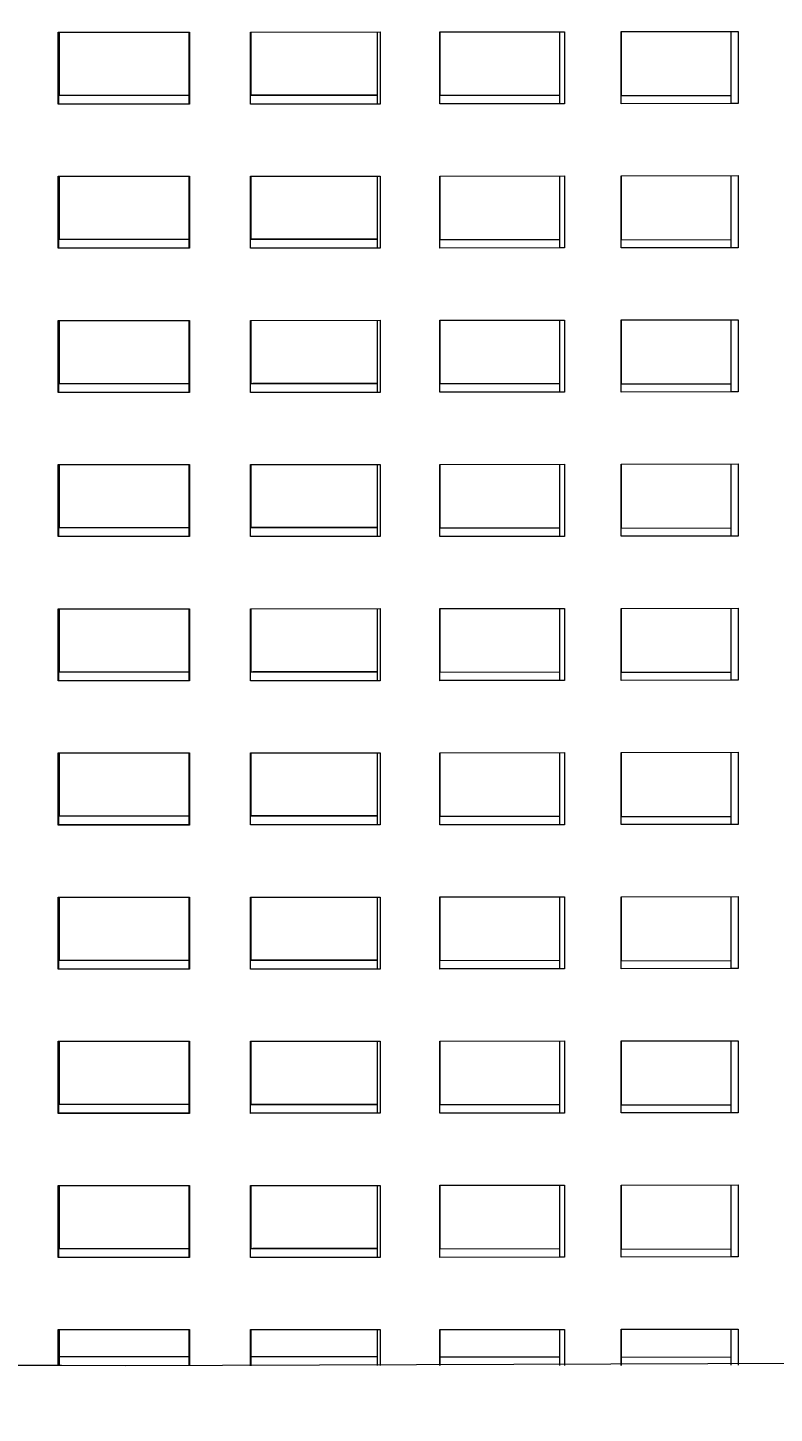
# Model space of a CAD drawing. Header units: inches. Extents: x -12 to 136, y -5 to 104.
# Drawn here: x 4.79 to 8.87, y 70.57 to 78.14 of the extents above; entities that cross this region are included whole.
import ezdxf

# ---------------------------------------------------------------- set-up
doc = ezdxf.new("R2010")
doc.units = ezdxf.units.IN
doc.layers.add('ZANO_R', color=7, linetype='Continuous', lineweight=0)
doc.layers.add('ZANO_W', color=1, linetype='Continuous', lineweight=0)
doc.styles.get("Standard").update_dxf_attribs({"font": 'ARIALUNI.TTF'})
doc.dimstyles.new('amerykanie', dxfattribs={"dimtxt": 50, "dimasz": 50, "dimexe": 0.5, "dimexo": 0.5, "dimgap": 1, "dimtad": 1, "dimdec": 0, "dimzin": 0, "dimlunit": 5, "dimtxsty": 'Standard', "dimcen": 0.09, "dimclrd": 1, "dimclre": 1, "dimclrt": 1, "dimazin": 0, "dimtfac": 1, "dimtdec": 0, "dimtmove": 0, "dimatfit": 3, "dimfxl": 1, "dimtzin": 0, "dimarcsym": 1})

# ---------------------------------------------------------------- blocks, each defined once
blk = doc.blocks.new('*D378')
at = {"layer": 'ZANO_W', "color": 1, "lineweight": -2}
for p, q in [((5.8188, 100.0382), (22.9342, 100.0382)), ((22.4342, 99.0382), (22.4342, 55.2645)), ((17.0639, 54.2645), (22.9342, 54.2645))]:
    blk.add_line(p, q, dxfattribs=at)
at = {"layer": 'ZANO_W', "color": 1}
for points in [[(22.6009, 99.0382), (22.2675, 99.0382), (22.4342, 100.0382)], [(22.2675, 55.2645), (22.6009, 55.2645), (22.4342, 54.2645)]]:
    blk.add_solid(points, dxfattribs=at)
at = {"layer": 'ZANO_W', "color": 1, "insert": (21.4151, 77.1514), "char_height": 1, "attachment_point": 5, "rotation": 90}
blk.add_mtext('45 3/4', dxfattribs=at)

msp = doc.modelspace()

# ---------------------------------------------------------------- linework, layer by layer
at = {"layer": 'ZANO_R'}
for p, q in [((4.95965, 77.72169), (4.95965, 78.11539)), ((4.95965, 78.11539), (5.67675, 78.11539)), ((4.96387, 77.72198), (4.96387, 78.11539)), ((4.96498, 78.11539), (4.96498, 77.77114)), ((5.67254, 78.11539), (5.67254, 77.72198)), ((5.67675, 78.11539), (5.67675, 77.72169)), ((6.00957, 78.11548), (6.71785, 78.1159)), ((6.00957, 77.72178), (6.00957, 78.11548)), ((6.01068, 78.11548), (6.01068, 77.77133)), ((6.70139, 78.11589), (6.70139, 77.72249)), ((6.71785, 78.1159), (6.71785, 77.7222)), ((7.04248, 78.11619), (7.7245, 78.11702)), ((7.04248, 77.72249), (7.04248, 78.11619)), ((7.04356, 78.11619), (7.04356, 77.77062)), ((7.6962, 78.11698), (7.6962, 77.72359)), ((7.7245, 78.11702), (7.7245, 77.72332)), ((8.03294, 78.11749), (8.67191, 78.1187)), ((8.03294, 77.72379), (8.03294, 78.11749)), ((8.03397, 78.11749), (8.03397, 77.76932)), ((8.63246, 78.11862), (8.63246, 77.72526)), ((8.67191, 78.1187), (8.67191, 77.725)), ((4.96387, 77.72198), (4.95965, 77.72169)), ((5.67675, 77.72169), (4.95965, 77.72169)), ((5.67254, 77.72198), (4.96387, 77.72198)), ((4.96498, 77.77143), (5.67254, 77.77143)), ((4.96498, 77.77114), (5.67254, 77.77114)), ((5.67675, 77.72169), (5.67254, 77.72198)), ((6.01068, 77.77133), (6.00957, 77.77129)), ((6.00957, 77.77104), (6.70139, 77.77063)), ((6.70139, 77.72249), (6.00957, 77.72208)), ((6.71785, 77.7222), (6.00957, 77.72178)), ((6.70139, 77.77093), (6.01068, 77.77133)), ((6.71785, 77.7222), (6.70139, 77.72249)), ((7.04356, 77.77062), (7.04248, 77.77061)), ((7.04248, 77.77032), (7.6962, 77.76953)), ((7.6962, 77.72359), (7.04248, 77.7228)), ((7.7245, 77.72332), (7.04248, 77.72249)), ((7.04356, 77.77062), (7.6962, 77.76984)), ((7.7245, 77.72332), (7.6962, 77.72359)), ((8.03397, 77.76932), (8.03294, 77.76931)), ((8.03294, 77.769), (8.63246, 77.76786)), ((8.63246, 77.72526), (8.03294, 77.72411)), ((8.67191, 77.725), (8.03294, 77.72379)), ((8.03397, 77.76932), (8.63246, 77.7682)), ((8.67191, 77.725), (8.63246, 77.72526)), ((4.95965, 76.93429), (4.95965, 77.32799)), ((4.95965, 77.32799), (5.67675, 77.32799)), ((4.96387, 76.93458), (4.96387, 77.32799)), ((4.96498, 77.32799), (4.96498, 76.98374)), ((5.67254, 77.32799), (5.67254, 76.93458)), ((5.67675, 77.32799), (5.67675, 76.93429)), ((6.00957, 77.32808), (6.71785, 77.3285)), ((6.00957, 76.93438), (6.00957, 77.32808)), ((6.01068, 77.32808), (6.01068, 76.98393)), ((6.70139, 77.32849), (6.70139, 76.93509)), ((6.71785, 77.3285), (6.71785, 76.9348)), ((7.04248, 77.32879), (7.7245, 77.32962)), ((7.04248, 76.93509), (7.04248, 77.32879)), ((7.04356, 77.32879), (7.04356, 76.98322)), ((7.6962, 77.32958), (7.6962, 76.93619)), ((7.7245, 77.32962), (7.7245, 76.93592)), ((8.03294, 77.33009), (8.67191, 77.3313)), ((8.03294, 76.93639), (8.03294, 77.33009)), ((8.03397, 77.33009), (8.03397, 76.98192)), ((8.63246, 77.33122), (8.63246, 76.93786)), ((8.67191, 77.3313), (8.67191, 76.9376)), ((4.96498, 76.98403), (5.67254, 76.98403)), ((4.96498, 76.98374), (5.67254, 76.98374)), ((6.01068, 76.98393), (6.00957, 76.98389)), ((6.00957, 76.98364), (6.70139, 76.98323)), ((6.70139, 76.98353), (6.01068, 76.98393)), ((7.04356, 76.98322), (7.04248, 76.98321)), ((7.04248, 76.98292), (7.6962, 76.98213)), ((7.04356, 76.98322), (7.6962, 76.98244)), ((8.03397, 76.98192), (8.03294, 76.98191)), ((8.03294, 76.9816), (8.63246, 76.98046)), ((8.03397, 76.98192), (8.63246, 76.9808)), ((4.96387, 76.93458), (4.95965, 76.93429)), ((5.67675, 76.93429), (4.95965, 76.93429)), ((5.67254, 76.93458), (4.96387, 76.93458)), ((5.67675, 76.93429), (5.67254, 76.93458)), ((6.70139, 76.93509), (6.00957, 76.93468)), ((6.71785, 76.9348), (6.00957, 76.93438)), ((6.71785, 76.9348), (6.70139, 76.93509)), ((7.6962, 76.93619), (7.04248, 76.9354)), ((7.7245, 76.93592), (7.04248, 76.93509)), ((7.7245, 76.93592), (7.6962, 76.93619)), ((8.63246, 76.93786), (8.03294, 76.93671)), ((8.67191, 76.9376), (8.03294, 76.93639)), ((8.67191, 76.9376), (8.63246, 76.93786)), ((4.95965, 76.14689), (4.95965, 76.54059)), ((4.95965, 76.54059), (5.67675, 76.54059)), ((4.96387, 76.14718), (4.96387, 76.54059)), ((4.96498, 76.54059), (4.96498, 76.19634)), ((5.67254, 76.54059), (5.67254, 76.14718)), ((5.67675, 76.54059), (5.67675, 76.14689)), ((6.00957, 76.54068), (6.71785, 76.5411)), ((6.00957, 76.14698), (6.00957, 76.54068)), ((6.01068, 76.54068), (6.01068, 76.19653)), ((6.70139, 76.54109), (6.70139, 76.14769)), ((6.71785, 76.5411), (6.71785, 76.1474)), ((7.04248, 76.54139), (7.7245, 76.54222)), ((7.04248, 76.14769), (7.04248, 76.54139)), ((7.04356, 76.54139), (7.04356, 76.19582)), ((7.6962, 76.54218), (7.6962, 76.14879)), ((7.7245, 76.54222), (7.7245, 76.14852)), ((8.03294, 76.54269), (8.67191, 76.5439)), ((8.03294, 76.14899), (8.03294, 76.54269)), ((8.03397, 76.54269), (8.03397, 76.19452)), ((8.63246, 76.54382), (8.63246, 76.15046)), ((8.67191, 76.5439), (8.67191, 76.1502)), ((4.96387, 76.14718), (4.95965, 76.14689)), ((5.67675, 76.14689), (4.95965, 76.14689)), ((5.67254, 76.14718), (4.96387, 76.14718)), ((4.96498, 76.19663), (5.67254, 76.19663)), ((4.96498, 76.19634), (5.67254, 76.19634)), ((5.67675, 76.14689), (5.67254, 76.14718)), ((6.01068, 76.19653), (6.00957, 76.19649)), ((6.00957, 76.19624), (6.70139, 76.19583)), ((6.70139, 76.14769), (6.00957, 76.14728)), ((6.71785, 76.1474), (6.00957, 76.14698)), ((6.01068, 76.19653), (6.02183, 76.19653)), ((6.70139, 76.19613), (6.02183, 76.19653)), ((6.71785, 76.1474), (6.70139, 76.14769)), ((7.04356, 76.19582), (7.04248, 76.19581)), ((7.04248, 76.19552), (7.6962, 76.19473)), ((7.6962, 76.14879), (7.04248, 76.148)), ((7.7245, 76.14852), (7.04248, 76.14769)), ((7.04356, 76.19582), (7.6962, 76.19504)), ((7.7245, 76.14852), (7.6962, 76.14879)), ((8.03397, 76.19452), (8.03294, 76.19451)), ((8.03294, 76.1942), (8.63246, 76.19306)), ((8.63246, 76.15046), (8.03294, 76.14931)), ((8.67191, 76.1502), (8.03294, 76.14899)), ((8.03397, 76.19452), (8.63246, 76.1934)), ((8.67191, 76.1502), (8.63246, 76.15046)), ((4.95965, 75.35949), (4.95965, 75.75319)), ((4.95965, 75.75319), (5.67675, 75.75319)), ((4.96387, 75.35978), (4.96387, 75.75319)), ((4.96498, 75.75319), (4.96498, 75.40894)), ((5.67254, 75.75319), (5.67254, 75.35978)), ((5.67675, 75.75319), (5.67675, 75.35949)), ((6.00957, 75.75328), (6.71785, 75.7537)), ((6.00957, 75.35958), (6.00957, 75.75328)), ((6.01068, 75.75328), (6.01068, 75.40913)), ((6.70139, 75.75369), (6.70139, 75.36029)), ((6.71785, 75.7537), (6.71785, 75.36)), ((7.04248, 75.75399), (7.7245, 75.75482)), ((7.04248, 75.36029), (7.04248, 75.75399)), ((7.04356, 75.75399), (7.04356, 75.40842)), ((7.6962, 75.75478), (7.6962, 75.36139)), ((7.7245, 75.75482), (7.7245, 75.36112)), ((8.03294, 75.75529), (8.67191, 75.7565)), ((8.03294, 75.36159), (8.03294, 75.75529)), ((8.03397, 75.75529), (8.03397, 75.40712)), ((8.63246, 75.75642), (8.63246, 75.36306)), ((8.67191, 75.7565), (8.67191, 75.3628)), ((4.96498, 75.40923), (5.67254, 75.40923)), ((4.96498, 75.40894), (5.67254, 75.40894)), ((6.01068, 75.40913), (6.00957, 75.40909)), ((6.00957, 75.40884), (6.70139, 75.40843)), ((6.70139, 75.40873), (6.01068, 75.40913)), ((7.04356, 75.40842), (7.04248, 75.40841)), ((7.04248, 75.40812), (7.6962, 75.40733)), ((7.04356, 75.40842), (7.6962, 75.40764)), ((8.03397, 75.40712), (8.03294, 75.40711)), ((8.03294, 75.4068), (8.63246, 75.40566)), ((8.03397, 75.40712), (8.63246, 75.406)), ((4.96387, 75.35978), (4.95965, 75.35949)), ((5.67675, 75.35949), (4.95965, 75.35949)), ((5.67254, 75.35978), (4.96387, 75.35978)), ((5.67675, 75.35949), (5.67254, 75.35978)), ((6.70139, 75.36029), (6.00957, 75.35988)), ((6.71785, 75.36), (6.00957, 75.35958)), ((6.71785, 75.36), (6.70139, 75.36029)), ((7.6962, 75.36139), (7.04248, 75.3606)), ((7.7245, 75.36112), (7.04248, 75.36029)), ((7.7245, 75.36112), (7.6962, 75.36139)), ((8.63246, 75.36306), (8.03294, 75.36191)), ((8.67191, 75.3628), (8.03294, 75.36159)), ((8.67191, 75.3628), (8.63246, 75.36306)), ((4.95965, 74.57209), (4.95965, 74.96579)), ((4.95965, 74.96579), (5.67675, 74.96579)), ((4.96387, 74.57238), (4.96387, 74.96579)), ((4.96498, 74.96579), (4.96498, 74.62154)), ((5.67254, 74.96579), (5.67254, 74.57238)), ((5.67675, 74.96579), (5.67675, 74.57209)), ((6.00957, 74.96588), (6.71785, 74.9663)), ((6.00957, 74.57218), (6.00957, 74.96588)), ((6.01068, 74.96588), (6.01068, 74.62173)), ((6.70139, 74.96629), (6.70139, 74.57289)), ((6.71785, 74.9663), (6.71785, 74.5726)), ((7.04248, 74.96659), (7.7245, 74.96742)), ((7.04248, 74.57289), (7.04248, 74.96659)), ((7.04356, 74.96659), (7.04356, 74.62102)), ((7.6962, 74.96738), (7.6962, 74.57399)), ((7.7245, 74.96742), (7.7245, 74.57372)), ((8.03294, 74.96789), (8.67191, 74.9691)), ((8.03294, 74.57419), (8.03294, 74.96789)), ((8.03397, 74.96789), (8.03397, 74.61972)), ((8.63246, 74.96902), (8.63246, 74.57566)), ((8.67191, 74.9691), (8.67191, 74.5754)), ((4.96498, 74.62183), (5.67254, 74.62183)), ((4.96498, 74.62154), (5.67254, 74.62154)), ((6.01068, 74.62173), (6.00957, 74.62169)), ((6.00957, 74.62144), (6.70139, 74.62103)), ((6.01068, 74.62173), (6.02183, 74.62173)), ((6.70139, 74.62133), (6.02183, 74.62173)), ((7.04356, 74.62102), (7.04248, 74.62101)), ((7.04248, 74.62072), (7.6962, 74.61993)), ((7.04356, 74.62102), (7.6962, 74.62024)), ((8.03397, 74.61972), (8.03294, 74.61971)), ((8.03294, 74.6194), (8.63246, 74.61826)), ((8.03397, 74.61972), (8.63246, 74.6186)), ((4.96387, 74.57238), (4.95965, 74.57209)), ((5.67675, 74.57209), (4.95965, 74.57209)), ((5.67254, 74.57238), (4.96387, 74.57238)), ((5.67675, 74.57209), (5.67254, 74.57238)), ((6.70139, 74.57289), (6.00957, 74.57248)), ((6.71785, 74.5726), (6.00957, 74.57218)), ((6.71785, 74.5726), (6.70139, 74.57289)), ((7.6962, 74.57399), (7.04248, 74.5732)), ((7.7245, 74.57372), (7.04248, 74.57289)), ((7.7245, 74.57372), (7.6962, 74.57399)), ((8.63246, 74.57566), (8.03294, 74.57451)), ((8.67191, 74.5754), (8.03294, 74.57419)), ((8.67191, 74.5754), (8.63246, 74.57566)), ((4.95965, 73.78469), (4.95965, 74.17839)), ((4.95965, 74.17839), (5.67675, 74.17839)), ((4.96387, 73.78498), (4.96387, 74.17839)), ((4.96498, 74.17839), (4.96498, 73.83414)), ((5.67254, 74.17839), (5.67254, 73.78498)), ((5.67675, 74.17839), (5.67675, 73.78469)), ((6.00957, 74.17848), (6.71785, 74.1789)), ((6.00957, 73.78478), (6.00957, 74.17848)), ((6.01068, 74.17848), (6.01068, 73.83433)), ((6.70139, 74.17889), (6.70139, 73.78549)), ((6.71785, 74.1789), (6.71785, 73.7852)), ((7.04248, 74.17919), (7.7245, 74.18002)), ((7.04248, 73.78549), (7.04248, 74.17919)), ((7.04356, 74.17919), (7.04356, 73.83362)), ((7.6962, 74.17998), (7.6962, 73.78659)), ((7.7245, 74.18002), (7.7245, 73.78632)), ((8.03294, 74.18049), (8.67191, 74.1817)), ((8.03294, 73.78679), (8.03294, 74.18049)), ((8.03397, 74.18049), (8.03397, 73.83232)), ((8.63246, 74.18162), (8.63246, 73.78826)), ((8.67191, 74.1817), (8.67191, 73.788)), ((4.96387, 73.78498), (4.95965, 73.78469)), ((5.67675, 73.78469), (4.95965, 73.78469)), ((5.67254, 73.78498), (4.96387, 73.78498)), ((4.96498, 73.83443), (5.67254, 73.83443)), ((4.96498, 73.83414), (5.67254, 73.83414)), ((5.67675, 73.78469), (5.67254, 73.78498)), ((6.01068, 73.83433), (6.00957, 73.83429)), ((6.00957, 73.83404), (6.70139, 73.83363)), ((6.70139, 73.78549), (6.00957, 73.78508)), ((6.71785, 73.7852), (6.00957, 73.78478)), ((6.70139, 73.83393), (6.01068, 73.83433)), ((6.71785, 73.7852), (6.70139, 73.78549)), ((7.04356, 73.83362), (7.04248, 73.83361)), ((7.04248, 73.83332), (7.6962, 73.83253)), ((7.6962, 73.78659), (7.04248, 73.7858)), ((7.7245, 73.78632), (7.04248, 73.78549)), ((7.04356, 73.83362), (7.6962, 73.83284)), ((7.7245, 73.78632), (7.6962, 73.78659)), ((8.03397, 73.83232), (8.03294, 73.83231)), ((8.03294, 73.832), (8.63246, 73.83086)), ((8.63246, 73.78826), (8.03294, 73.78711)), ((8.67191, 73.788), (8.03294, 73.78679)), ((8.03397, 73.83232), (8.63246, 73.8312)), ((8.67191, 73.788), (8.63246, 73.78826)), ((4.95965, 72.99729), (4.95965, 73.39099)), ((4.95965, 73.39099), (5.67675, 73.39099)), ((4.96387, 72.99758), (4.96387, 73.39099)), ((4.96498, 73.39099), (4.96498, 73.04674)), ((5.67254, 73.39099), (5.67254, 72.99758)), ((5.67675, 73.39099), (5.67675, 72.99729)), ((6.00957, 73.39108), (6.71785, 73.3915)), ((6.00957, 72.99738), (6.00957, 73.39108)), ((6.01068, 73.39108), (6.01068, 73.04693)), ((6.70139, 73.39149), (6.70139, 72.99809)), ((6.71785, 73.3915), (6.71785, 72.9978)), ((7.04248, 73.39179), (7.7245, 73.39262)), ((7.04248, 72.99809), (7.04248, 73.39179)), ((7.04356, 73.39179), (7.04356, 73.04622)), ((7.6962, 73.39258), (7.6962, 72.99919)), ((7.7245, 73.39262), (7.7245, 72.99892)), ((8.03294, 73.39309), (8.67191, 73.3943)), ((8.03294, 72.99939), (8.03294, 73.39309)), ((8.03397, 73.39309), (8.03397, 73.04492)), ((8.63246, 73.39422), (8.63246, 73.00086)), ((8.67191, 73.3943), (8.67191, 73.0006)), ((4.96498, 73.04703), (5.67254, 73.04703)), ((4.96498, 73.04674), (5.67254, 73.04674)), ((6.01068, 73.04693), (6.00957, 73.04689)), ((6.00957, 73.04664), (6.70139, 73.04623)), ((6.70139, 73.04653), (6.01068, 73.04693)), ((7.04356, 73.04622), (7.04248, 73.04621)), ((7.04248, 73.04592), (7.6962, 73.04513)), ((7.04356, 73.04622), (7.6962, 73.04544)), ((8.03397, 73.04492), (8.03294, 73.04491)), ((8.03294, 73.0446), (8.63246, 73.04346)), ((8.03397, 73.04492), (8.63246, 73.0438)), ((4.96387, 72.99758), (4.95965, 72.99729)), ((5.67675, 72.99729), (4.95965, 72.99729)), ((5.67254, 72.99758), (4.96387, 72.99758)), ((5.67675, 72.99729), (5.67254, 72.99758)), ((6.70139, 72.99809), (6.00957, 72.99768)), ((6.71785, 72.9978), (6.00957, 72.99738)), ((6.71785, 72.9978), (6.70139, 72.99809)), ((7.6962, 72.99919), (7.04248, 72.9984)), ((7.7245, 72.99892), (7.04248, 72.99809)), ((7.7245, 72.99892), (7.6962, 72.99919)), ((8.63246, 73.00086), (8.03294, 72.99971)), ((8.67191, 73.0006), (8.03294, 72.99939)), ((8.67191, 73.0006), (8.63246, 73.00086)), ((4.95965, 72.20989), (4.95965, 72.60359)), ((4.95965, 72.60359), (5.67675, 72.60359)), ((4.96387, 72.21018), (4.96387, 72.60359)), ((4.96498, 72.60359), (4.96498, 72.25934)), ((5.67254, 72.60359), (5.67254, 72.21018)), ((5.67675, 72.60359), (5.67675, 72.20989)), ((6.00957, 72.60368), (6.71785, 72.6041)), ((6.00957, 72.20998), (6.00957, 72.60368)), ((6.01068, 72.60368), (6.01068, 72.25953)), ((6.70139, 72.60409), (6.70139, 72.21069)), ((6.71785, 72.6041), (6.71785, 72.2104)), ((7.04248, 72.60439), (7.7245, 72.60522)), ((7.04248, 72.21069), (7.04248, 72.60439)), ((7.04356, 72.60439), (7.04356, 72.25882)), ((7.6962, 72.60518), (7.6962, 72.21179)), ((7.7245, 72.60522), (7.7245, 72.21152)), ((8.03294, 72.60569), (8.67191, 72.6069)), ((8.03294, 72.21199), (8.03294, 72.60569)), ((8.03397, 72.60569), (8.03397, 72.25752)), ((8.63246, 72.60682), (8.63246, 72.21346)), ((8.67191, 72.6069), (8.67191, 72.2132)), ((4.96387, 72.21018), (4.95965, 72.20989)), ((5.67675, 72.20989), (4.95965, 72.20989)), ((5.67254, 72.21018), (4.96387, 72.21018)), ((4.96498, 72.25963), (5.67254, 72.25963)), ((4.96498, 72.25934), (5.67254, 72.25934)), ((5.67675, 72.20989), (5.67254, 72.21018)), ((6.01068, 72.25953), (6.00957, 72.25949)), ((6.00957, 72.25924), (6.70139, 72.25883)), ((6.70139, 72.21069), (6.00957, 72.21028)), ((6.71785, 72.2104), (6.00957, 72.20998)), ((6.70139, 72.25913), (6.01068, 72.25953)), ((6.71785, 72.2104), (6.70139, 72.21069)), ((7.04356, 72.25882), (7.04248, 72.25881)), ((7.04248, 72.25852), (7.6962, 72.25773)), ((7.6962, 72.21179), (7.04248, 72.211)), ((7.7245, 72.21152), (7.04248, 72.21069)), ((7.04356, 72.25882), (7.6962, 72.25804)), ((7.7245, 72.21152), (7.6962, 72.21179)), ((8.03397, 72.25752), (8.03294, 72.25751)), ((8.03294, 72.2572), (8.63246, 72.25606)), ((8.63246, 72.21346), (8.03294, 72.21231)), ((8.67191, 72.2132), (8.03294, 72.21199)), ((8.03397, 72.25752), (8.63246, 72.2564)), ((8.67191, 72.2132), (8.63246, 72.21346)), ((4.95965, 71.42249), (4.95965, 71.81619)), ((4.95965, 71.81619), (5.67675, 71.81619)), ((4.96387, 71.42278), (4.96387, 71.81619)), ((4.96498, 71.81619), (4.96498, 71.47194)), ((5.67254, 71.81619), (5.67254, 71.42278)), ((5.67675, 71.81619), (5.67675, 71.42249)), ((6.00957, 71.81628), (6.71785, 71.8167)), ((6.00957, 71.42258), (6.00957, 71.81628)), ((6.01068, 71.81628), (6.01068, 71.47213)), ((6.70139, 71.81669), (6.70139, 71.42329)), ((6.71785, 71.8167), (6.71785, 71.423)), ((7.04248, 71.81699), (7.7245, 71.81782)), ((7.04248, 71.42329), (7.04248, 71.81699)), ((7.04356, 71.81699), (7.04356, 71.47142)), ((7.6962, 71.81778), (7.6962, 71.42439)), ((7.7245, 71.81782), (7.7245, 71.42412)), ((8.03294, 71.81829), (8.67191, 71.8195)), ((8.03294, 71.42459), (8.03294, 71.81829)), ((8.03397, 71.81829), (8.03397, 71.47012)), ((8.63246, 71.81942), (8.63246, 71.42606)), ((8.67191, 71.8195), (8.67191, 71.4258)), ((4.96498, 71.47223), (5.67254, 71.47223)), ((4.96498, 71.47194), (5.67254, 71.47194)), ((6.01068, 71.47213), (6.00957, 71.47209)), ((6.00957, 71.47184), (6.70139, 71.47143)), ((6.01068, 71.47213), (6.02183, 71.47213)), ((6.70139, 71.47173), (6.02183, 71.47213)), ((7.04356, 71.47142), (7.04248, 71.47141)), ((7.04248, 71.47112), (7.6962, 71.47033)), ((7.04356, 71.47142), (7.6962, 71.47064)), ((8.03397, 71.47012), (8.03294, 71.47011)), ((8.03294, 71.4698), (8.63246, 71.46866)), ((8.03397, 71.47012), (8.63246, 71.469)), ((4.96387, 71.42278), (4.95965, 71.42249)), ((5.67675, 71.42249), (4.95965, 71.42249)), ((5.67254, 71.42278), (4.96387, 71.42278)), ((5.67675, 71.42249), (5.67254, 71.42278)), ((6.70139, 71.42329), (6.00957, 71.42288)), ((6.71785, 71.423), (6.00957, 71.42258)), ((6.71785, 71.423), (6.70139, 71.42329)), ((7.6962, 71.42439), (7.04248, 71.4236)), ((7.7245, 71.42412), (7.04248, 71.42329)), ((7.7245, 71.42412), (7.6962, 71.42439)), ((8.63246, 71.42606), (8.03294, 71.42491)), ((8.67191, 71.4258), (8.03294, 71.42459)), ((8.67191, 71.4258), (8.63246, 71.42606)), ((4.95965, 70.83179), (4.95965, 71.02879)), ((4.95965, 71.02879), (5.67675, 71.02879)), ((4.96387, 70.83179), (4.96387, 71.02879)), ((4.96498, 71.02879), (4.96498, 70.83179)), ((5.67254, 71.02879), (5.67254, 70.83179)), ((5.67675, 71.02879), (5.67675, 70.83179)), ((6.00957, 71.02888), (6.71785, 71.0293)), ((6.00957, 70.83189), (6.00957, 71.02888)), ((6.01068, 71.02888), (6.01068, 70.83189)), ((6.70139, 71.02929), (6.70139, 70.83229)), ((6.71785, 71.0293), (6.71785, 70.8323)), ((7.04248, 71.02959), (7.7245, 71.03042)), ((7.04248, 70.83259), (7.04248, 71.02959)), ((7.04356, 71.02959), (7.04356, 70.83259)), ((7.6962, 71.03038), (7.6962, 70.83337)), ((7.7245, 71.03042), (7.7245, 70.83341)), ((8.03294, 71.03089), (8.67191, 71.0321)), ((8.03294, 70.83388), (8.03294, 71.03089)), ((8.03397, 71.03089), (8.03397, 70.83388)), ((8.63246, 71.03202), (8.63246, 70.835)), ((8.67191, 71.0321), (8.67191, 70.83508)), ((5.32744, 70.83117), (-1.5259, 70.85388)), ((5.32724, 70.83175), (-1.37419, 70.8541)), ((4.96498, 70.88241), (5.67254, 70.88241)), ((4.96498, 70.88183), (5.67254, 70.88183)), ((12.0117, 70.8541), (5.32724, 70.83175)), ((12.16341, 70.85388), (5.32744, 70.83117)), ((6.01068, 70.88232), (6.70139, 70.88193)), ((6.01068, 70.88173), (6.70139, 70.88133)), ((7.04356, 70.88163), (7.6962, 70.88087)), ((7.04356, 70.88103), (7.6962, 70.88025)), ((8.03397, 70.88037), (8.63246, 70.87929)), ((8.03397, 70.87973), (8.63246, 70.87862))]:
    msp.add_line(p, q, dxfattribs=at)

# ---------------------------------------------------------------- dimensions: what is measured, and where the dimension line sits
at = {"layer": 'ZANO_W'}
dim = msp.add_linear_dim(base=(22.43419, 54.2645), p1=(5.31876, 100.03824), p2=(16.56386, 54.2645), angle=90, dimstyle='amerykanie', override={"dimtxt": 1, "dimasz": 1, "dimgap": 0.5, "dimdec": 4, "dimaunit": 1, "dimadec": 1, "dimtdec": 4, "dimtmove": 1, "dimfrac": 2}, dxfattribs=at)
dim.commit()
dim.dimension.update_dxf_attribs({"geometry": '*D378', "text_midpoint": (21.4151, 77.15137)})

doc.saveas('drawing.dxf')
